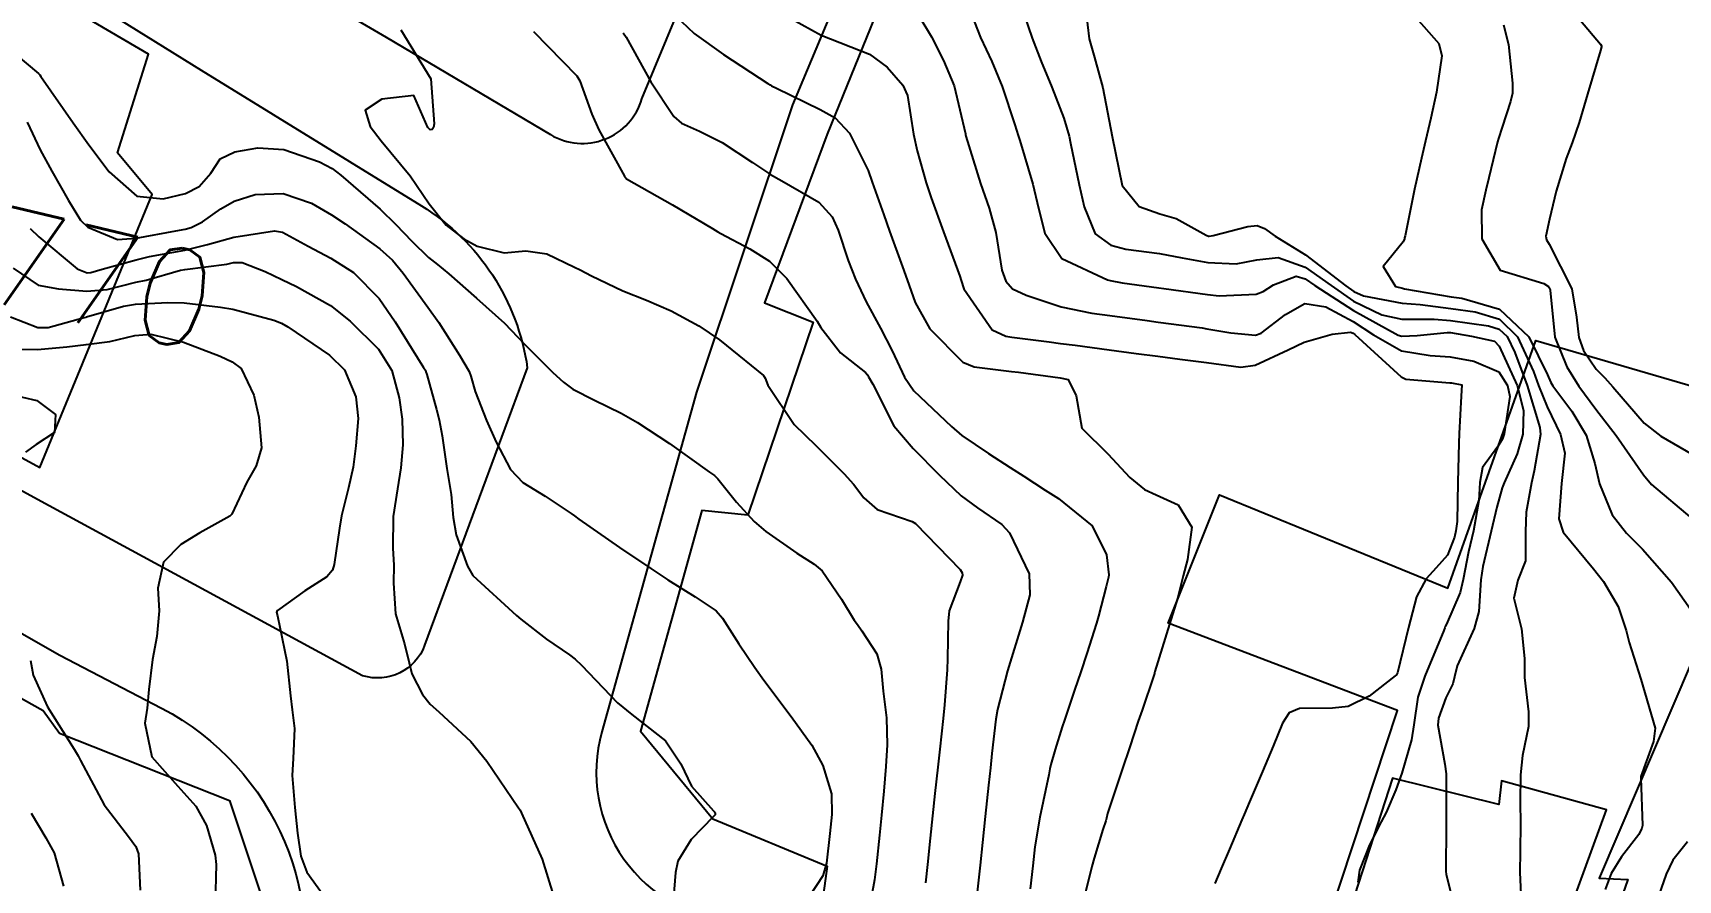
# Model space of a CAD drawing. Header units: metres. Extents: x 318500 to 325275, y 7408834 to 7428799.
# Drawn here: x 323416.3 to 323483.8, y 7419940.1 to 7419974.9 of the extents above; entities that cross this region are included whole.
import ezdxf
from ezdxf.enums import TextEntityAlignment as Align

# ---------------------------------------------------------------- set-up
doc = ezdxf.new("R2010")
doc.units = ezdxf.units.M
doc.header["$MEASUREMENT"] = 0
for name, color, linetype in [('Cotas', 45, 'Continuous'), ('Curvas de Nivel 1m', 11, 'Continuous'), ('Curvas de Nivel 5m', 15, 'Continuous'), ('Edificações', 30, 'Continuous'), ('Vias Primárias', 230, 'Continuous')]:
    doc.layers.add(name, color=color, linetype=linetype)
doc.styles.add('Style-STANDARD', font='STANDARD.shx')

msp = doc.modelspace()

# ---------------------------------------------------------------- linework, layer by layer
at = {"layer": 'Curvas de Nivel 1m', "flags": 128}
for points, elevation in [([(323456.688, 7419976.595), (323457.326, 7419974.71), (323457.701, 7419973.755), (323458.135, 7419972.698), (323458.621, 7419971.418), (323458.841, 7419970.688), (323458.901, 7419970.391), (323459.251, 7419968.683), (323459.467, 7419967.785), (323459.912, 7419966.676), (323460.553, 7419966.209), (323461.171, 7419966.04), (323462.548, 7419965.857), (323463.481, 7419965.691), (323464.543, 7419965.5), (323465.696, 7419965.445), (323466.545, 7419965.597), (323467.428, 7419965.696), (323468.541, 7419965.302), (323469.598, 7419964.544), (323470.521, 7419963.911), (323471.689, 7419963.342), (323472.51, 7419963.165), (323473.833, 7419963.167), (323474.509, 7419963.108), (323476.065, 7419962.898), (323476.505, 7419962.759), (323476.828, 7419962.447), (323477.143, 7419961.794), (323477.657, 7419960.438), (323478.176, 7419958.711), (323478.203, 7419958.432), (323477.933, 7419956.93), (323477.828, 7419956.436), (323477.606, 7419955.24), (323477.581, 7419954.438), (323477.588, 7419953.232), (323477.273, 7419952.441), (323477.1, 7419951.701), (323477.422, 7419950.439), (323477.546, 7419949.219), (323477.539, 7419948.438), (323477.702, 7419947.033), (323477.703, 7419946.436), (323477.465, 7419945.245), (323477.375, 7419944.439), (323477.367, 7419943.32), (323477.377, 7419942.439), (323477.364, 7419941.298), (323477.353, 7419940.439), (323477.399, 7419939.231)], 758), ([(323479.022, 7419976.425), (323480.661, 7419974.467), (323480.703, 7419974.4), (323480.706, 7419974.353), (323480.658, 7419974.197), (323480.129, 7419972.408), (323479.788, 7419971.247), (323479.498, 7419970.417), (323479.257, 7419969.763), (323478.847, 7419968.426), (323478.568, 7419967.273), (323478.419, 7419966.574), (323478.442, 7419966.431), (323478.557, 7419966.249), (323479.479, 7419964.416), (323479.682, 7419963.243), (323479.767, 7419962.411), (323479.969, 7419961.883), (323480.487, 7419961.109), (323480.841, 7419960.752), (323481.162, 7419960.39), (323482.458, 7419958.887), (323483.136, 7419958.363), (323484.439, 7419957.611)], 754), ([(323442.671, 7419975.64), (323443.448, 7419974.898), (323444.647, 7419974.037), (323446.476, 7419972.852), (323446.566, 7419972.788), (323446.629, 7419972.75), (323446.825, 7419972.651), (323448.62, 7419971.784), (323449.234, 7419971.438), (323449.821, 7419970.812), (323450.587, 7419969.276), (323450.759, 7419968.797), (323451.229, 7419967.452), (323451.47, 7419966.786), (323452.003, 7419965.313), (323452.198, 7419964.775), (323452.516, 7419963.857), (323453.127, 7419962.764), (323454.486, 7419961.397), (323454.943, 7419961.201), (323456.483, 7419961.022), (323456.759, 7419960.992), (323458.481, 7419960.76), (323458.806, 7419960.687), (323459.139, 7419960.014), (323459.368, 7419958.681), (323460.434, 7419957.631), (323461.333, 7419956.656), (323461.936, 7419956.168), (323462.413, 7419955.948), (323463.314, 7419955.532), (323463.885, 7419954.618), (323463.706, 7419953.294), (323463.529, 7419952.623), (323463.289, 7419951.693), (323462.965, 7419950.631), (323462.364, 7419948.683), (323462.352, 7419948.64), (323462.347, 7419948.612), (323462.318, 7419948.531), (323461.836, 7419947.108), (323461.684, 7419946.649), (323461.331, 7419945.597), (323461.018, 7419944.659), (323460.425, 7419942.851), (323460.38, 7419942.668), (323460.353, 7419942.553), (323460.233, 7419942.202), (323459.865, 7419941.024), (323459.772, 7419940.674), (323459.465, 7419939.403)], 762), ([(323446.676, 7419975.933), (323448.66, 7419974.83), (323450.649, 7419974.057), (323451.368, 7419973.516), (323452.018, 7419972.779), (323452.209, 7419972.351), (323452.46, 7419970.772), (323452.6, 7419970.079), (323452.977, 7419968.766), (323453.182, 7419968.155), (323453.69, 7419966.759), (323454.354, 7419964.93), (323454.409, 7419964.751), (323454.525, 7419964.412), (323455.68, 7419962.732), (323456.246, 7419962.472), (323456.497, 7419962.421), (323458.029, 7419962.231), (323458.495, 7419962.169), (323459.086, 7419962.092), (323460.492, 7419961.908), (323461.598, 7419961.76), (323462.49, 7419961.64), (323463.384, 7419961.522), (323464.488, 7419961.379), (323465.895, 7419961.187), (323466.487, 7419961.273), (323467.832, 7419961.909), (323468.497, 7419962.217), (323469.643, 7419962.543), (323470.401, 7419962.632), (323470.501, 7419962.589), (323470.58, 7419962.529), (323472.483, 7419960.799), (323472.675, 7419960.7), (323474.481, 7419960.552), (323474.548, 7419960.546), (323474.962, 7419960.473), (323474.947, 7419959.999), (323474.861, 7419958.474), (323474.842, 7419958.076), (323474.807, 7419956.474), (323474.779, 7419954.85), (323474.725, 7419954.475), (323474.663, 7419954.209), (323474.385, 7419953.474), (323473.914, 7419952.95), (323473.502, 7419952.493), (323473.105, 7419951.753), (323472.773, 7419950.503), (323472.321, 7419948.639), (323472.282, 7419948.548), (323472.237, 7419948.511), (323471.159, 7419947.67), (323470.301, 7419947.249), (323469.661, 7419947.179), (323468.299, 7419947.164), (323467.876, 7419946.987), (323467.611, 7419946.57), (323467.228, 7419945.624), (323466.786, 7419944.582), (323466.247, 7419943.329), (323466.026, 7419942.808), (323465.939, 7419942.593), (323465.429, 7419941.391), (323465.09, 7419940.601), (323464.822, 7419939.983)], 761), ([(323454.68, 7419976.068), (323455.208, 7419974.742), (323455.672, 7419973.756), (323456.097, 7419972.728), (323456.616, 7419971.145), (323456.757, 7419970.718), (323456.82, 7419970.504), (323457.356, 7419968.708), (323457.587, 7419967.721), (323457.853, 7419966.701), (323458.544, 7419965.654), (323460.426, 7419964.777), (323460.531, 7419964.748), (323461.015, 7419964.663), (323462.527, 7419964.457), (323462.733, 7419964.431), (323464.524, 7419964.177), (323464.998, 7419964.13), (323466.524, 7419964.188), (323466.804, 7419964.308), (323467.239, 7419964.579), (323468.17, 7419964.931), (323468.534, 7419964.821), (323468.934, 7419964.554), (323470.515, 7419963.516), (323472.36, 7419962.511), (323472.5, 7419962.462), (323473.133, 7419962.501), (323474.366, 7419962.618), (323474.502, 7419962.612), (323475.369, 7419962.467), (323476.305, 7419962.259), (323476.496, 7419962.053), (323477.239, 7419960.442), (323477.497, 7419959.407), (323477.467, 7419958.44), (323477.245, 7419957.635), (323476.708, 7419956.447), (323476.625, 7419956.241), (323476.41, 7419955.44), (323476.176, 7419954.453), (323475.833, 7419953.003), (323475.753, 7419952.459), (323475.659, 7419951.151), (323475.468, 7419950.463), (323474.772, 7419948.921), (323474.661, 7419948.475), (323474.604, 7419948.188), (323474.307, 7419947.614), (323474.009, 7419946.77), (323473.987, 7419946.485), (323474.266, 7419944.88), (323474.329, 7419944.479), (323474.327, 7419942.565), (323474.327, 7419942.479), (323474.329, 7419942.388), (323474.311, 7419940.478), (323474.323, 7419940.364), (323474.796, 7419938.471)], 759), ([(323459.527, 7419975.832), (323459.666, 7419974.68), (323459.889, 7419973.914), (323460.226, 7419972.674), (323460.61, 7419970.67), (323461.018, 7419968.663), (323461.72, 7419967.801), (323462.569, 7419967.492), (323463.236, 7419967.299), (323464.473, 7419966.611), (323464.56, 7419966.581), (323464.59, 7419966.579), (323464.763, 7419966.608), (323466.182, 7419966.975), (323466.564, 7419967.008), (323466.861, 7419966.884), (323467.302, 7419966.579), (323468.549, 7419965.813), (323470.202, 7419964.535), (323470.527, 7419964.301), (323470.928, 7419964.122), (323472.52, 7419963.829), (323473.255, 7419963.762), (323474.517, 7419963.601), (323475.51, 7419963.47), (323476.511, 7419963.164), (323477.254, 7419962.442), (323477.912, 7419961.01), (323478.114, 7419960.434), (323478.467, 7419959.56), (323479.024, 7419958.421), (323479.195, 7419957.662), (323479.055, 7419956.42), (323478.95, 7419954.966), (323479.135, 7419954.419), (323480.378, 7419952.909), (323480.787, 7419952.394), (323481.384, 7419951.356), (323481.72, 7419950.379), (323481.838, 7419949.88), (323482.32, 7419948.37), (323482.904, 7419946.364), (323482.835, 7419945.811), (323482.324, 7419944.369), (323482.317, 7419944.311), (323482.386, 7419942.369), (323482.357, 7419942.25), (323482.234, 7419941.988), (323481.524, 7419941.077), (323481.101, 7419940.387), (323480.853, 7419939.738)], 757), ([(323472.683, 7419976.011), (323474.019, 7419974.49), (323474.147, 7419973.98), (323473.922, 7419972.491), (323473.693, 7419971.425), (323473.473, 7419970.497), (323473.311, 7419969.787), (323473.029, 7419968.503), (323472.635, 7419966.583), (323472.618, 7419966.509), (323472.608, 7419966.461), (323472.557, 7419966.338), (323471.736, 7419965.324), (323472.248, 7419964.513), (323472.529, 7419964.433), (323472.62, 7419964.417), (323474.524, 7419964.088), (323474.965, 7419964.031), (323476.517, 7419963.57), (323477.717, 7419962.438), (323478.484, 7419960.876), (323478.619, 7419960.565), (323478.709, 7419960.427), (323479.49, 7419959.39), (323480.07, 7419958.406), (323480.432, 7419957.233), (323480.621, 7419956.397), (323481.142, 7419955.124), (323481.726, 7419954.38), (323482.39, 7419953.715), (323483.575, 7419952.358), (323484.353, 7419951.25)], 756), ([(323414.653, 7419974.821), (323416.53, 7419973.252), (323416.582, 7419973.203), (323416.629, 7419973.14), (323417.944, 7419971.237), (323418.596, 7419970.327), (323419.422, 7419969.217), (323420.565, 7419968.221), (323421.642, 7419968.106), (323422.567, 7419968.327), (323423.122, 7419968.614), (323423.609, 7419969.16), (323423.993, 7419969.752), (323424.593, 7419970.034), (323425.534, 7419970.198), (323426.595, 7419970.141), (323428.06, 7419969.626), (323428.584, 7419969.354), (323428.943, 7419969.086), (323430.559, 7419967.689), (323431.202, 7419967.06), (323431.86, 7419966.367), (323432.537, 7419965.702), (323432.908, 7419965.409), (323433.38, 7419965.027), (323434.515, 7419964.024), (323435.654, 7419962.998), (323436.487, 7419962.133), (323437.647, 7419960.972), (323438.081, 7419960.581), (323438.463, 7419960.295), (323439.35, 7419959.838), (323440.454, 7419959.307), (323441.121, 7419958.923), (323442.437, 7419958.063), (323444.071, 7419956.885), (323444.279, 7419956.743), (323444.417, 7419956.602), (323445.186, 7419955.647), (323445.917, 7419954.857), (323446.394, 7419954.445), (323447.664, 7419953.554), (323448.374, 7419953.095), (323448.697, 7419952.825), (323449.5, 7419951.666), (323450.023, 7419950.805), (323450.15, 7419950.615), (323450.336, 7419950.358), (323450.949, 7419949.414), (323451.121, 7419948.788), (323451.208, 7419947.885), (323451.351, 7419946.784), (323451.378, 7419945.679), (323451.324, 7419944.784), (323451.242, 7419943.777), (323451.14, 7419942.786), (323451.055, 7419941.96), (323450.932, 7419940.789), (323450.858, 7419940.133), (323450.607, 7419938.794)], 766), ([(323436.851, 7419974.987), (323438.633, 7419973.165), (323438.755, 7419972.958), (323439.249, 7419971.583), (323439.537, 7419970.946), (323440.582, 7419969.034), (323440.675, 7419968.929), (323442.564, 7419967.859), (323444.204, 7419966.885), (323444.42, 7419966.753), (323444.548, 7419966.682), (323445.736, 7419966.056), (323446.537, 7419965.547), (323447.25, 7419964.843), (323448.504, 7419963.08), (323448.652, 7419962.828), (323449.454, 7419961.78), (323450.482, 7419960.97), (323450.559, 7419960.877), (323450.607, 7419960.798), (323450.78, 7419960.491), (323451.642, 7419958.782), (323452.436, 7419957.853), (323453.516, 7419956.759), (323454.412, 7419955.908), (323455.081, 7419955.414), (323456.083, 7419954.725), (323456.395, 7419954.392), (323457.197, 7419952.708), (323457.231, 7419951.833), (323456.924, 7419950.711), (323456.32, 7419948.72), (323455.899, 7419947.123), (323455.832, 7419946.727), (323455.675, 7419945.323), (323455.609, 7419944.73), (323455.537, 7419944.015), (323455.402, 7419942.733), (323455.291, 7419941.667), (323455.189, 7419940.735), (323455.073, 7419939.617)], 764), ([(323440.533, 7419974.932), (323440.657, 7419974.755), (323441.663, 7419972.92), (323442.616, 7419971.494), (323442.929, 7419971.222), (323443.669, 7419970.894), (323444.603, 7419970.42), (323445.844, 7419969.609), (323446.584, 7419969.106), (323447.048, 7419968.845), (323448.571, 7419967.969), (323449.108, 7419967.365), (323449.358, 7419966.818), (323449.777, 7419965.576), (323450.075, 7419964.807), (323450.516, 7419963.875), (323451.094, 7419962.791), (323451.572, 7419961.865), (323452.084, 7419960.776), (323452.472, 7419960.215), (323454.016, 7419958.754), (323454.445, 7419958.392), (323455.527, 7419957.64), (323456.425, 7419957.068), (323456.981, 7419956.712), (323457.86, 7419956.144), (323458.411, 7419955.792), (323459.793, 7419954.676), (323460.382, 7419953.489), (323460.473, 7419952.668), (323460.465, 7419952.572), (323460.363, 7419952.18), (323460.051, 7419950.966), (323459.967, 7419950.674), (323459.57, 7419949.436), (323459.32, 7419948.68), (323459.067, 7419947.924), (323458.653, 7419946.686), (323458.562, 7419946.411), (323458.272, 7419945.491), (323458.088, 7419944.868), (323458.056, 7419944.693), (323458.008, 7419944.444), (323457.635, 7419942.699), (323457.438, 7419941.485), (323457.347, 7419940.703), (323457.247, 7419939.755)], 763), ([(323416.068, 7419971.258), (323416.593, 7419970.126), (323417.081, 7419969.245), (323417.759, 7419968.041), (323418.258, 7419967.233), (323418.547, 7419966.94), (323419.773, 7419966.443), (323420.543, 7419966.491), (323422.169, 7419966.798), (323422.547, 7419966.863), (323422.79, 7419966.925), (323423.264, 7419967.163), (323424.016, 7419967.698), (323424.563, 7419968.019), (323425.417, 7419968.288), (323426.568, 7419968.326), (323427.736, 7419967.929), (323428.555, 7419967.456), (323429.119, 7419967.084), (323430.54, 7419966.052), (323431.059, 7419965.586), (323431.502, 7419965.055), (323432.509, 7419963.662), (323432.962, 7419963.033), (323433.813, 7419961.687), (323434.208, 7419961.014), (323434.282, 7419960.826), (323434.462, 7419960.188), (323434.92, 7419959.005), (323435.32, 7419958.118), (323435.911, 7419956.995), (323436.412, 7419956.46), (323437.327, 7419955.899), (323438.402, 7419955.181), (323438.53, 7419955.086), (323438.719, 7419954.955), (323440.383, 7419953.787), (323441.664, 7419952.917), (323442.363, 7419952.458), (323443.491, 7419951.755), (323444.345, 7419951.189), (323444.613, 7419950.876), (323445.288, 7419949.824), (323445.939, 7419948.856), (323446.312, 7419948.333), (323447.433, 7419946.839), (323448.273, 7419945.668), (323448.735, 7419944.823), (323449.089, 7419943.658), (323449.097, 7419942.817), (323449.013, 7419942.033), (323448.88, 7419940.82), (323448.734, 7419940.29), (323448.189, 7419939.454)], 767), ([(323416.183, 7419966.892), (323416.543, 7419966.546), (323418.114, 7419965.234), (323418.528, 7419965.074), (323418.678, 7419965.077), (323419.147, 7419965.221), (323420.534, 7419965.61), (323421.083, 7419965.739), (323422.538, 7419966.007), (323423.471, 7419966.23), (323424.544, 7419966.54), (323426.222, 7419966.8), (323426.546, 7419966.735), (323427.595, 7419966.159), (323428.536, 7419965.672), (323429.457, 7419965.081), (323430.514, 7419964.012), (323431.172, 7419963.06), (323432.341, 7419961.173), (323432.427, 7419961.041), (323432.437, 7419961.008), (323432.468, 7419960.886), (323432.875, 7419959.454), (323432.979, 7419959.032), (323433.097, 7419958.373), (323433.293, 7419957.027), (323433.471, 7419955.957), (323433.559, 7419955.022), (323433.672, 7419954.31), (323434.137, 7419953.013), (323434.364, 7419952.637), (323436.155, 7419950.992), (323436.338, 7419950.839), (323437.38, 7419950.024), (323438.324, 7419949.372), (323438.563, 7419949.197), (323438.826, 7419948.952), (323440.297, 7419947.401), (323440.889, 7419946.924), (323442.274, 7419945.847), (323442.895, 7419944.9), (323443.339, 7419943.981), (323444.241, 7419942.968), (323444.283, 7419942.922), (323444.311, 7419942.879), (323444.312, 7419942.806), (323444.238, 7419942.73), (323443.329, 7419941.788), (323442.779, 7419940.901), (323442.679, 7419940.427), (323442.556, 7419938.904)], 768), ([(323415.483, 7419965.266), (323416.52, 7419964.559), (323417.343, 7419964.417), (323418.516, 7419964.312), (323419.345, 7419964.39), (323420.522, 7419964.685), (323420.945, 7419964.772), (323422.352, 7419965.173), (323422.53, 7419965.207), (323424.254, 7419965.432), (323424.533, 7419965.488), (323424.889, 7419965.5), (323425.833, 7419965.13), (323426.525, 7419964.795), (323427.124, 7419964.508), (323428.51, 7419963.724), (323429.321, 7419963.082), (323430.483, 7419961.938), (323431.034, 7419961.062), (323431.341, 7419959.939), (323431.455, 7419959.055), (323431.487, 7419958.002), (323431.402, 7419957.055), (323431.267, 7419956.197), (323431.089, 7419955.06), (323431.081, 7419953.763), (323431.122, 7419953.059), (323431.099, 7419952.319), (323431.183, 7419951.057), (323431.551, 7419949.822), (323431.752, 7419949.048), (323431.851, 7419948.593), (323432.297, 7419947.746), (323432.612, 7419947.352), (323432.96, 7419947.03), (323434.272, 7419945.819), (323434.929, 7419945.003), (323436.241, 7419943.089), (323436.279, 7419943.028), (323436.299, 7419942.989), (323436.36, 7419942.866), (323437.207, 7419940.975), (323437.679, 7419939.476)], 769), ([(323415.806, 7419961.934), (323416.48, 7419961.924), (323417.697, 7419962.022), (323418.483, 7419962.129), (323419.459, 7419962.242), (323420.489, 7419962.496), (323421.138, 7419962.543), (323422.486, 7419962.225), (323423.986, 7419961.646), (323424.474, 7419961.415), (323424.845, 7419961.144), (323425.371, 7419960.048), (323425.575, 7419959.133), (323425.68, 7419957.882), (323425.467, 7419957.134), (323425.086, 7419956.464), (323424.468, 7419955.149), (323424.389, 7419955.076), (323423.153, 7419954.391), (323422.377, 7419953.905), (323421.663, 7419953.181), (323421.431, 7419952.107), (323421.477, 7419951.183), (323421.384, 7419950.124), (323421.211, 7419949.186), (323421.064, 7419947.955), (323420.994, 7419947.189), (323420.9, 7419946.572), (323421.18, 7419945.186), (323422.242, 7419943.983), (323422.992, 7419943.162), (323423.422, 7419942.358), (323423.783, 7419941.146), (323423.818, 7419940.759), (323423.782, 7419939.146)], 771), ([(323415.286, 7419960.095), (323416.456, 7419959.825), (323417.222, 7419959.242), (323417.178, 7419958.504), (323416.431, 7419958.014), (323415.988, 7419957.695)], 772), ([(323416.203, 7419949.146), (323416.303, 7419948.538), (323416.901, 7419947.244), (323417.988, 7419945.5), (323418.161, 7419945.221), (323418.257, 7419945.036), (323419.23, 7419943.21), (323420.217, 7419941.91), (323420.523, 7419941.505), (323420.633, 7419941.194), (323420.704, 7419939.709)], 772), ([(323416.226, 7419942.869), (323416.83, 7419941.855), (323417.169, 7419941.236), (323417.547, 7419939.872)], 773), ([(323484.23, 7419941.691), (323483.635, 7419940.939), (323483.352, 7419940.359), (323483.058, 7419939.5)], 756)]:
    msp.add_lwpolyline(points, dxfattribs=dict(at, elevation=elevation))
at = {"layer": 'Curvas de Nivel 5m', "flags": 128}
for points, elevation in [([(323452.673, 7419975.633), (323453.189, 7419974.765), (323453.681, 7419973.791), (323454.119, 7419972.755), (323454.586, 7419970.775), (323454.591, 7419970.75), (323454.609, 7419970.682), (323455.203, 7419968.741), (323455.554, 7419967.72), (323455.83, 7419966.731), (323456.085, 7419965.178), (323456.244, 7419964.724), (323456.525, 7419964.417), (323457.076, 7419964.157), (323458.515, 7419963.677), (323459.779, 7419963.41), (323460.51, 7419963.316), (323462.042, 7419963.112), (323462.506, 7419963.047), (323464.31, 7419962.805), (323464.502, 7419962.773), (323465.48, 7419962.6), (323466.499, 7419962.504), (323466.733, 7419962.587), (323467.73, 7419963.353), (323468.519, 7419963.808), (323469.389, 7419963.675), (323470.508, 7419963.063), (323471.337, 7419962.522), (323472.494, 7419961.86), (323473.671, 7419961.672), (323474.491, 7419961.62), (323475.459, 7419961.435), (323476.485, 7419960.999), (323476.841, 7419960.446), (323476.934, 7419959.984), (323476.7, 7419958.448), (323476.64, 7419958.255), (323476.442, 7419957.939), (323475.816, 7419957.072), (323475.712, 7419956.461), (323475.669, 7419955.717), (323475.448, 7419954.464), (323475.247, 7419953.607), (323475.023, 7419952.47), (323474.903, 7419951.931), (323474.342, 7419950.639), (323474.284, 7419950.538), (323474.264, 7419950.481), (323474.23, 7419950.373), (323473.447, 7419948.493), (323473.168, 7419947.636), (323472.991, 7419946.499), (323472.906, 7419945.876), (323472.498, 7419944.506), (323472.253, 7419943.823), (323471.862, 7419942.896), (323471.661, 7419942.516), (323471.174, 7419941.573), (323470.767, 7419940.524), (323470.698, 7419940.03)], 760), ([(323431.41, 7419975.059), (323432.63, 7419973.04), (323432.768, 7419971.194), (323432.746, 7419971.038), (323432.694, 7419970.954), (323432.609, 7419970.945), (323432.51, 7419971.042), (323431.934, 7419972.361), (323430.621, 7419972.209), (323429.936, 7419971.757), (323430.149, 7419971.075), (323430.601, 7419970.494), (323431.788, 7419969.052), (323432.563, 7419967.905), (323433.259, 7419967.029), (323433.988, 7419966.462), (323434.541, 7419966.159), (323435.643, 7419965.895), (323436.54, 7419965.978), (323437.405, 7419965.843), (323438.533, 7419965.304), (323438.763, 7419965.187), (323439.227, 7419964.95), (323440.521, 7419964.335), (323441.488, 7419963.948), (323442.509, 7419963.513), (323443.642, 7419962.893), (323444.492, 7419962.316), (323445.288, 7419961.673), (323446.298, 7419960.853), (323446.369, 7419960.742), (323446.474, 7419960.459), (323447.557, 7419958.839), (323448.437, 7419957.971), (323449.61, 7419956.812), (323449.994, 7419956.384), (323450.41, 7419955.826), (323450.966, 7419955.352), (323452.401, 7419954.85), (323452.531, 7419954.769), (323454.372, 7419952.878), (323454.454, 7419952.749), (323454.464, 7419952.654), (323454.364, 7419952.373), (323453.918, 7419951.183), (323453.882, 7419950.755), (323453.851, 7419949.229), (323453.831, 7419948.755), (323453.732, 7419947.322), (323453.674, 7419946.756), (323453.529, 7419945.499), (323453.448, 7419944.758), (323453.335, 7419943.673), (323453.24, 7419942.76), (323453.14, 7419941.847), (323453.027, 7419940.762), (323452.95, 7419940.012)], 765), ([(323476.672, 7419975.258), (323476.888, 7419974.457), (323477.053, 7419972.855), (323477.044, 7419972.446), (323476.968, 7419972.114), (323476.619, 7419971.053), (323476.476, 7419970.588), (323476.438, 7419970.453), (323476.076, 7419968.97), (323475.955, 7419968.459), (323475.77, 7419967.66), (323475.783, 7419966.462), (323476.541, 7419965.176), (323478.339, 7419964.626), (323478.531, 7419964.512), (323478.585, 7419964.429), (323478.597, 7419964.361), (323478.793, 7419962.426), (323479.28, 7419961.21), (323479.772, 7419960.411), (323480.466, 7419959.47), (323481.307, 7419958.387), (323482.426, 7419956.766), (323482.756, 7419956.367), (323484.406, 7419954.971)], 755), ([(323415.38, 7419963.267), (323416.494, 7419962.819), (323416.923, 7419962.817), (323418.403, 7419963.231), (323418.479, 7419963.252), (323418.5, 7419963.258), (323420.013, 7419963.702), (323420.509, 7419963.785), (323421.843, 7419963.847), (323422.51, 7419963.843), (323424.002, 7419963.661), (323424.506, 7419963.574), (323426.183, 7419963.125), (323426.498, 7419962.999), (323426.766, 7419962.846), (323428.479, 7419961.689), (323429.086, 7419961.084), (323429.559, 7419959.979), (323429.653, 7419959.078), (323429.555, 7419957.957), (323429.442, 7419957.08), (323429.252, 7419956.237), (323428.965, 7419955.084), (323428.888, 7419954.582), (323428.673, 7419953.087), (323428.598, 7419952.856), (323428.362, 7419952.574), (323427.458, 7419951.999), (323426.341, 7419951.19), (323426.31, 7419951.151), (323426.303, 7419951.121), (323426.338, 7419950.971), (323426.729, 7419949.114), (323426.878, 7419947.693), (323426.948, 7419947.11), (323427.042, 7419946.345), (323426.98, 7419945.109), (323426.943, 7419944.416), (323427.05, 7419943.108), (323427.157, 7419942.043), (323427.297, 7419941.104), (323427.55, 7419940.45), (323428.187, 7419939.553)], 770)]:
    msp.add_lwpolyline(points, dxfattribs=dict(at, elevation=elevation))
at = {"layer": 'Edificações'}
for points in [[(323466.788, 7419930.289), (323472.332, 7419947.082), (323462.904, 7419950.678), (323465.021, 7419955.942), (323474.391, 7419952.117), (323478, 7419962.289), (323487.199, 7419959.606), (323491.437, 7419970.076), (323496.189, 7419968.475), (323496.189, 7419968.475), (323497.446, 7419972.356), (323483.275, 7419978.978), (323473.78, 7419981.22), (323473.608, 7419983.331), (323456.686, 7419989.904), (323448.911, 7419970.768), (323446.336, 7419963.841), (323448.335, 7419963.042), (323445.65, 7419955.108), (323443.761, 7419955.309), (323441.246, 7419946.233), (323444.218, 7419942.637), (323448.903, 7419940.696), (323448.561, 7419938.166)], [(323406.534, 7419962.562), (323416.585, 7419957.077), (323421.194, 7419968.292), (323419.772, 7419970.006), (323421.05, 7419974.054), (323401.488, 7419985.515)], [(323408.442, 7419951.717), (323416.72, 7419947.087), (323417.395, 7419946.158), (323424.373, 7419943.39), (323425.662, 7419939.532), (323421.762, 7419927.274), (323418.623, 7419916.64), (323417.392, 7419917.716), (323416.417, 7419915.615), (323414.98, 7419915.973)]]:
    msp.add_lwpolyline(points, dxfattribs=at)
for points in [[(323517.727, 7419950.795), (323521.998, 7419958.768), (323510.758, 7419963.54), (323511.367, 7419965.511), (323501.812, 7419969.497), (323494.051, 7419948.259), (323485.166, 7419950.871), (323480.608, 7419940.201), (323481.789, 7419940.145), (323480.552, 7419936.608), (323481.731, 7419936.03), (323481.169, 7419933.167), (323478.808, 7419930.977), (323477.516, 7419931.089), (323477.291, 7419926.149), (323484.26, 7419925.026), (323486.452, 7419935.188), (323489.093, 7419934.458), (323493.544, 7419946.211), (323502.536, 7419942.674), (323508.217, 7419956.505), (323517.727, 7419950.795)], [(323476.937, 7419932.136), (323480.904, 7419943.005), (323476.597, 7419944.194), (323476.484, 7419943.231), (323472.12, 7419944.307), (323469.627, 7419936.608), (323473.083, 7419935.363), (323472.573, 7419933.608), (323476.937, 7419932.136)]]:
    msp.add_lwpolyline(points, close=True, dxfattribs=at)
at = {"layer": 'Vias Primárias'}
for points in [[(323415.833, 7419583.302), (323419.047, 7419572.746), (323421.03, 7419562.086), (323421.351, 7419557.374), (323421.618, 7419546.016), (323420.655, 7419534.774), (323419.854, 7419529.552), (323419.495, 7419524.986, 0.238184), (323422.135, 7419522.665), (323425.333, 7419521.775), (323439.384, 7419519.04), (323447.038, 7419517.341, 0.392019), (323449.506, 7419518.783), (323449.894, 7419520.081), (323454.112, 7419536.783), (323456.933, 7419548.508), (323462.14, 7419572.405), (323463.204, 7419579.599, 0.075507), (323463.151, 7419593.445, 0), (323461.926, 7419601.304, 0.173993), (323443.828, 7419629.608, 0.279998), (323404.325, 7419640.182, 0.277838)], [(323934.92, 7420316.776, 0), (323936.242, 7420308.849)], [(323715.644, 7420145.548, 0), (323709.04, 7420132.939)], [(323939.281, 7420278.615, 0), (323933.27, 7420270.921)], [(323836.404, 7420021.217), (323839.692, 7420014.547, -0.172492), (323840.737, 7420005.613, 0), (323839.679, 7420000.995, -0.226003), (323822.498, 7419987.869), (323816.045, 7419986.261), (323809.838, 7419985.761), (323797.857, 7419985.557), (323783.43, 7419986.553), (323778.024, 7419986.103, 0.920221), (323778.024, 7419984.652), (323787.034, 7419982.652), (323805.471, 7419977.44), (323826.967, 7419970.976), (323850.367, 7419962.962), (323868.105, 7419955.747), (323881.534, 7419947.778), (323892.006, 7419939.962), (323903.28, 7419930.644), (323910.885, 7419924.39)], [(323831.088, 7420001.787, 0), (323833.844, 7420008.443, 0.220888)], [(323374.881, 7419998.508), (323393.189, 7419990.669), (323406.206, 7419983.952), (323423.204, 7419973.393), (323432.247, 7419967.823, -0.223626), (323436.597, 7419961.166), (323432.381, 7419949.767, -0.399765), (323429.835, 7419948.518), (323416.969, 7419955.5), (323406.91, 7419960.977), (323393.793, 7419966.579), (323381.33, 7419971.209), (323369.984, 7419975.006), (323365.979, 7419976.15)], [(323404.458, 7419989.941), (323416.386, 7419983.176), (323430.807, 7419974.758), (323437.545, 7419970.746, 0.490074), (323441.305, 7419972.223), (323446.799, 7419985.478), (323449.848, 7419993.059, -0.486132), (323460.001, 7419996.015), (323471.03, 7419990.696), (323487.356, 7419983.426), (323505.12, 7419974.67), (323516.078, 7419968.537), (323514.05, 7419965.033), (323497.527, 7419973.475), (323480.216, 7419981.515), (323456.871, 7419991.492), (323455.596, 7419991.369), (323447.481, 7419971.974), (323443.549, 7419960.171), (323439.657, 7419946.21, 0.47542), (323445.194, 7419938.384)], [(323364.459, 7419972.632), (323377.189, 7419967.687), (323391.142, 7419962.269), (323405.892, 7419955.925), (323417.4, 7419949.361), (323421.58, 7419947.183, -0.360589), (323427.016, 7419934.26), (323424.413, 7419925.663), (323420.779, 7419916.051), (323417.537, 7419907.258), (323413.116, 7419896.74, -0.4502), (323404.935, 7419895.554), (323394.42, 7419904.826), (323387.553, 7419911.087), (323378.216, 7419919.462), (323370.084, 7419926.77), (323358.874, 7419936.742, 0.152276), (323352.419, 7419939.662, -6.615013)]]:
    msp.add_lwpolyline(points, format="xyb", dxfattribs=at)

# ---------------------------------------------------------------- texts
at = {"layer": 'Cotas', "style": 'Style-STANDARD'}
msp.add_text('770', height=4, rotation=346.31571, dxfattribs=at).set_placement((323419.076, 7419964.845, 770), align=Align.MIDDLE_CENTER)

doc.saveas('drawing.dxf')
